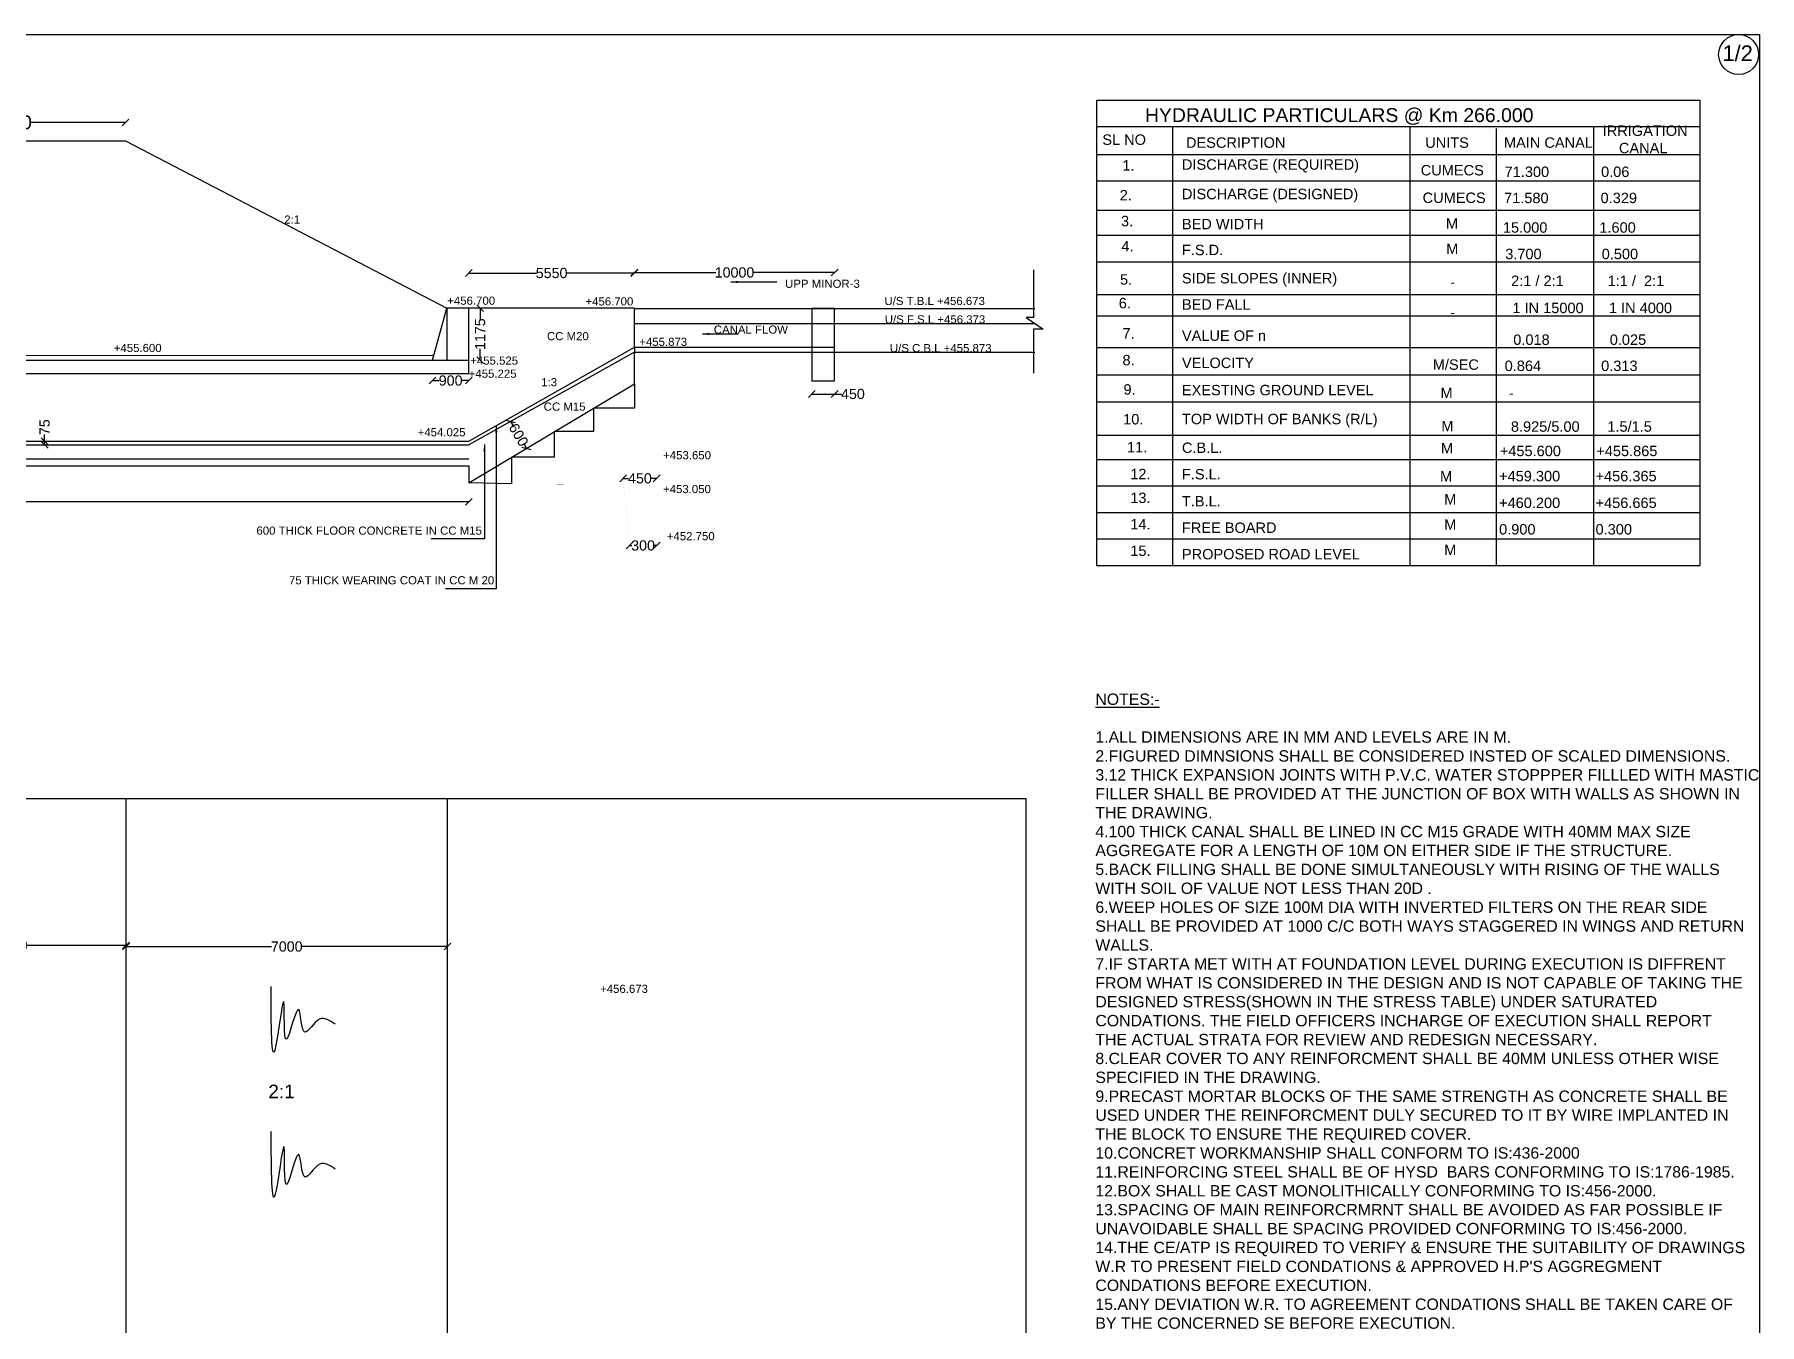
# Model space of a CAD drawing. Header units: millimetres. Extents: x 5124 to 8168908, y 2311 to 46336655.
# Drawn here: x 5632016 to 8168908, y 44438655 to 46336655 of the extents above; entities that cross this region are included whole.
import ezdxf

# ---------------------------------------------------------------- set-up
doc = ezdxf.new("R2010")
doc.units = ezdxf.units.MM
doc.header["$MEASUREMENT"] = 0
doc.linetypes.add('ACAD_ISO02W100', pattern=[15, 12, -3])
for name, color, linetype in [('DIMENSION', 7, 'Continuous'), ('DRAWING', 7, 'Continuous'), ('TEXT', 7, 'Continuous')]:
    doc.layers.add(name, color=color, linetype=linetype)
doc.styles.get("Standard").update_dxf_attribs({"font": 'arial.ttf'})
doc.dimstyles.get("Standard").update_dxf_attribs({"dimtxt": 15000, "dimasz": 10000, "dimexe": 0.18, "dimexo": 0.0625, "dimgap": 0.09, "dimtad": 0, "dimdec": 0, "dimzin": 0, "dimdsep": 46, "dimtxsty": 'Standard', "dimblk": 'OBLIQUE', "dimcen": 0.09, "dimse1": 1, "dimse2": 1, "dimadec": 0, "dimazin": 0, "dimtfac": 1, "dimtdec": 0, "dimtofl": 0, "dimtmove": 0, "dimatfit": 3, "dimfxl": 1, "dimtolj": 1, "dimtzin": 0, "dimarcsym": 0})

# ---------------------------------------------------------------- blocks, each defined once
blk = doc.blocks.new('_Oblique')
at = {"color": 0, "linetype": 'ByBlock', "lineweight": -2}
blk.add_line((-0.5, -0.5), (0.5, 0.5), dxfattribs=at)
blk = doc.blocks.new('*D4')
at = {"layer": 'Defpoints', "color": 0, "transparency": 16777216}
for p in [(5765838, 46207277), (5428290, 46180120), (5765838, 46180120)]:
    blk.add_point(p, dxfattribs=at)
at = {"layer": 'DIMENSION', "color": 0, "lineweight": -2, "transparency": 16777216}
for p, q in [((5428290, 46207277), (5567235, 46207277)), ((5765838, 46207277), (5626894, 46207277))]:
    blk.add_line(p, q, dxfattribs=at)
at = {"layer": 'DIMENSION', "color": 0, "lineweight": -2, "transparency": 16777216, "xscale": 10000, "yscale": 10000, "zscale": 10000, "rotation": 180}
blk.add_blockref('_Oblique', (5428290, 46207277), dxfattribs=at)
at = {"layer": 'DIMENSION', "color": 0, "lineweight": -2, "transparency": 16777216, "xscale": 10000, "yscale": 10000, "zscale": 10000}
blk.add_blockref('_Oblique', (5765838, 46207277), dxfattribs=at)
at = {"layer": 'DIMENSION', "color": 0, "transparency": 16777216, "insert": (5597064, 46207277), "char_height": 20000, "attachment_point": 5}
blk.add_mtext('\\A1;5000', dxfattribs=at)
blk = doc.blocks.new('*D5')
at = {"layer": 'Defpoints', "color": 0, "transparency": 16777216}
for p in [(6514200, 45985649), (6270857, 45933991), (6514200, 45933553)]:
    blk.add_point(p, dxfattribs=at)
at = {"layer": 'DIMENSION', "color": 0, "lineweight": -2, "transparency": 16777216}
for p, q in [((6270857, 45985649), (6370157, 45985649)), ((6514200, 45985649), (6414901, 45985649))]:
    blk.add_line(p, q, dxfattribs=at)
at = {"layer": 'DIMENSION', "color": 0, "lineweight": -2, "transparency": 16777216, "xscale": 10000, "yscale": 10000, "zscale": 10000, "rotation": 180}
blk.add_blockref('_Oblique', (6270857, 45985649), dxfattribs=at)
at = {"layer": 'DIMENSION', "color": 0, "lineweight": -2, "transparency": 16777216, "xscale": 10000, "yscale": 10000, "zscale": 10000}
blk.add_blockref('_Oblique', (6514200, 45985649), dxfattribs=at)
at = {"layer": 'DIMENSION', "color": 0, "transparency": 16777216, "insert": (6392529, 45985649), "char_height": 15000, "attachment_point": 5}
blk.add_mtext('\\A1;5550', dxfattribs=at)
blk = doc.blocks.new('*D6')
at = {"layer": 'Defpoints', "color": 0, "transparency": 16777216}
for p in [(6808771, 45986457), (6514200, 45933553), (6808771, 45933553)]:
    blk.add_point(p, dxfattribs=at)
at = {"layer": 'DIMENSION', "color": 0, "lineweight": -2, "transparency": 16777216}
for p, q in [((6514200, 45986457), (6633992, 45986457)), ((6808771, 45986457), (6688979, 45986457))]:
    blk.add_line(p, q, dxfattribs=at)
at = {"layer": 'DIMENSION', "color": 0, "lineweight": -2, "transparency": 16777216, "xscale": 10000, "yscale": 10000, "zscale": 10000, "rotation": 180}
blk.add_blockref('_Oblique', (6514200, 45986457), dxfattribs=at)
at = {"layer": 'DIMENSION', "color": 0, "lineweight": -2, "transparency": 16777216, "xscale": 10000, "yscale": 10000, "zscale": 10000}
blk.add_blockref('_Oblique', (6808771, 45986457), dxfattribs=at)
at = {"layer": 'DIMENSION', "color": 0, "transparency": 16777216, "insert": (6661486, 45986457), "char_height": 15000, "attachment_point": 5}
blk.add_mtext('\\A1;10000', dxfattribs=at)
blk = doc.blocks.new('*D7')
at = {"layer": 'Defpoints', "color": 0, "transparency": 16777216}
for p in [(6775336, 45826844), (6808771, 45826844), (6808771, 45807679)]:
    blk.add_point(p, dxfattribs=at)
at = {"layer": 'DIMENSION', "color": 0, "lineweight": -2, "transparency": 16777216}
for p, q in [((6775336, 45807679), (6808771, 45807679)), ((6808771, 45807679), (6818771, 45807679))]:
    blk.add_line(p, q, dxfattribs=at)
at = {"layer": 'DIMENSION', "color": 0, "lineweight": -2, "transparency": 16777216, "xscale": 10000, "yscale": 10000, "zscale": 10000, "rotation": 180}
blk.add_blockref('_Oblique', (6775336, 45807679), dxfattribs=at)
at = {"layer": 'DIMENSION', "color": 0, "lineweight": -2, "transparency": 16777216, "xscale": 10000, "yscale": 10000, "zscale": 10000}
blk.add_blockref('_Oblique', (6808771, 45807679), dxfattribs=at)
at = {"layer": 'DIMENSION', "color": 0, "transparency": 16777216, "insert": (6835618, 45807679), "char_height": 15000, "attachment_point": 5}
blk.add_mtext('\\A1;450', dxfattribs=at)
blk = doc.blocks.new('*D8')
at = {"layer": 'Defpoints', "color": 0, "transparency": 16777216}
for p in [(6497684, 45674613), (6547066, 45683547), (6547066, 45674613)]:
    blk.add_point(p, dxfattribs=at)
at = {"layer": 'DIMENSION', "color": 0, "lineweight": -2, "transparency": 16777216}
for p, q in [((6497684, 45683547), (6505528, 45683547)), ((6547066, 45683547), (6539222, 45683547))]:
    blk.add_line(p, q, dxfattribs=at)
at = {"layer": 'DIMENSION', "color": 0, "lineweight": -2, "transparency": 16777216, "xscale": 10000, "yscale": 10000, "zscale": 10000, "rotation": 180}
blk.add_blockref('_Oblique', (6497684, 45683547), dxfattribs=at)
at = {"layer": 'DIMENSION', "color": 0, "lineweight": -2, "transparency": 16777216, "xscale": 10000, "yscale": 10000, "zscale": 10000}
blk.add_blockref('_Oblique', (6547066, 45683547), dxfattribs=at)
at = {"layer": 'DIMENSION', "color": 0, "transparency": 16777216, "insert": (6522375, 45683547), "char_height": 15000, "attachment_point": 5}
blk.add_mtext('\\A1;450', dxfattribs=at)
blk = doc.blocks.new('*D9')
at = {"layer": 'Defpoints', "color": 0, "transparency": 16777216}
for p in [(6506918, 45601225), (6547066, 45601225), (6547066, 45584799)]:
    blk.add_point(p, dxfattribs=at)
at = {"layer": 'DIMENSION', "color": 0, "lineweight": -2, "transparency": 16777216}
for p, q in [((6506918, 45584799), (6510452, 45584799)), ((6547066, 45584799), (6543532, 45584799))]:
    blk.add_line(p, q, dxfattribs=at)
at = {"layer": 'DIMENSION', "color": 0, "lineweight": -2, "transparency": 16777216, "xscale": 10000, "yscale": 10000, "zscale": 10000, "rotation": 180}
blk.add_blockref('_Oblique', (6506918, 45584799), dxfattribs=at)
at = {"layer": 'DIMENSION', "color": 0, "lineweight": -2, "transparency": 16777216, "xscale": 10000, "yscale": 10000, "zscale": 10000}
blk.add_blockref('_Oblique', (6547066, 45584799), dxfattribs=at)
at = {"layer": 'DIMENSION', "color": 0, "transparency": 16777216, "insert": (6526992, 45584799), "char_height": 15000, "attachment_point": 5}
blk.add_mtext('\\A1;300', dxfattribs=at)
blk = doc.blocks.new('*D10')
at = {"layer": 'Defpoints', "color": 0, "transparency": 16777216}
for p in [(6331099, 45766565), (6354610, 45727296), (6355709, 45727954)]:
    blk.add_point(p, dxfattribs=at)
at = {"layer": 'DIMENSION', "color": 0, "lineweight": -2, "transparency": 16777216}
for p, q in [((6332197, 45767223), (6335433, 45761819)), ((6355709, 45727954), (6352473, 45733358))]:
    blk.add_line(p, q, dxfattribs=at)
at = {"layer": 'DIMENSION', "color": 0, "lineweight": -2, "transparency": 16777216, "xscale": 10000, "yscale": 10000, "zscale": 10000}
for p, rotation in [((6332197, 45767223), 120.9098390651987), ((6355709, 45727954), 300.9098390651987)]:
    blk.add_blockref('_Oblique', p, dxfattribs=dict(at, rotation=rotation))
at = {"layer": 'DIMENSION', "color": 0, "transparency": 16777216, "insert": (6343953, 45747588), "char_height": 15000, "attachment_point": 5, "rotation": 300.909839}
blk.add_mtext('\\A1;600', dxfattribs=at)
blk = doc.blocks.new('*D11')
at = {"layer": 'Defpoints', "color": 0, "transparency": 16777216}
for p in [(6217208, 45857579), (6270857, 45857579), (6270857, 45827425)]:
    blk.add_point(p, dxfattribs=at)
at = {"layer": 'DIMENSION', "color": 0, "lineweight": -2, "transparency": 16777216}
for p, q in [((6217208, 45827425), (6227487, 45827425)), ((6270857, 45827425), (6260578, 45827425))]:
    blk.add_line(p, q, dxfattribs=at)
at = {"layer": 'DIMENSION', "color": 0, "lineweight": -2, "transparency": 16777216, "xscale": 10000, "yscale": 10000, "zscale": 10000, "rotation": 180}
blk.add_blockref('_Oblique', (6217208, 45827425), dxfattribs=at)
at = {"layer": 'DIMENSION', "color": 0, "lineweight": -2, "transparency": 16777216, "xscale": 10000, "yscale": 10000, "zscale": 10000}
blk.add_blockref('_Oblique', (6270857, 45827425), dxfattribs=at)
at = {"layer": 'DIMENSION', "color": 0, "transparency": 16777216, "insert": (6244032, 45827425), "char_height": 15000, "attachment_point": 5}
blk.add_mtext('\\A1;900', dxfattribs=at)
blk = doc.blocks.new('*D13')
at = {"layer": 'Defpoints', "color": 0, "transparency": 16777216}
for p in [(5635706, 45738086), (5635706, 45732807), (5646904, 45738086)]:
    blk.add_point(p, dxfattribs=at)
at = {"layer": 'DIMENSION', "color": 0, "lineweight": -2, "transparency": 16777216}
for p, q in [((5646904, 45738086), (5646904, 45748086)), ((5646904, 45732807), (5646904, 45738086))]:
    blk.add_line(p, q, dxfattribs=at)
at = {"layer": 'DIMENSION', "color": 0, "lineweight": -2, "transparency": 16777216, "xscale": 10000, "yscale": 10000, "zscale": 10000}
for p, rotation in [((5646904, 45738086), 90), ((5646904, 45732807), 270)]:
    blk.add_blockref('_Oblique', p, dxfattribs=dict(at, rotation=rotation))
at = {"layer": 'DIMENSION', "color": 0, "transparency": 16777216, "insert": (5646904, 45758824), "char_height": 15000, "attachment_point": 5, "rotation": 90}
blk.add_mtext('\\A1;75', dxfattribs=at)
blk = doc.blocks.new('*D37')
at = {"layer": 'Defpoints', "color": 0, "transparency": 16777216}
for p in [(5766622, 44996204), (5430520, 44973593), (5766622, 44973593)]:
    blk.add_point(p, dxfattribs=at)
at = {"layer": 'DIMENSION', "color": 0, "lineweight": -2, "transparency": 16777216}
for p, q in [((5430520, 44996204), (5576199, 44996204)), ((5766622, 44996204), (5620943, 44996204))]:
    blk.add_line(p, q, dxfattribs=at)
at = {"layer": 'DIMENSION', "color": 0, "lineweight": -2, "transparency": 16777216, "xscale": 10000, "yscale": 10000, "zscale": 10000, "rotation": 180}
blk.add_blockref('_Oblique', (5430520, 44996204), dxfattribs=at)
at = {"layer": 'DIMENSION', "color": 0, "lineweight": -2, "transparency": 16777216, "xscale": 10000, "yscale": 10000, "zscale": 10000}
blk.add_blockref('_Oblique', (5766622, 44996204), dxfattribs=at)
at = {"layer": 'DIMENSION', "color": 0, "transparency": 16777216, "insert": (5598571, 44996204), "char_height": 15000, "attachment_point": 5}
blk.add_mtext('\\A1;5000', dxfattribs=at)
blk = doc.blocks.new('*D38')
at = {"layer": 'Defpoints', "color": 0, "transparency": 16777216}
for p in [(6239283, 44994729), (5766622, 44926896), (6239283, 44926896)]:
    blk.add_point(p, dxfattribs=at)
at = {"layer": 'DIMENSION', "color": 0, "lineweight": -2, "transparency": 16777216}
for p, q in [((5766622, 44994729), (5980642, 44994729)), ((6239283, 44994729), (6025263, 44994729))]:
    blk.add_line(p, q, dxfattribs=at)
at = {"layer": 'DIMENSION', "color": 0, "lineweight": -2, "transparency": 16777216, "xscale": 10000, "yscale": 10000, "zscale": 10000, "rotation": 180}
blk.add_blockref('_Oblique', (5766622, 44994729), dxfattribs=at)
at = {"layer": 'DIMENSION', "color": 0, "lineweight": -2, "transparency": 16777216, "xscale": 10000, "yscale": 10000, "zscale": 10000}
blk.add_blockref('_Oblique', (6239283, 44994729), dxfattribs=at)
at = {"layer": 'DIMENSION', "color": 0, "transparency": 16777216, "insert": (6002953, 44994729), "char_height": 15000, "attachment_point": 5}
blk.add_mtext('\\A1;7000', dxfattribs=at)
blk = doc.blocks.new('*D81')
at = {"layer": 'Defpoints', "color": 0, "transparency": 16777216}
for p in [(6270915, 45933991), (6287407, 45933991), (6270857, 45857579)]:
    blk.add_point(p, dxfattribs=at)
at = {"layer": 'DIMENSION', "color": 0, "lineweight": -2, "transparency": 16777216}
for p, q in [((6287407, 45933991), (6287407, 45917533)), ((6287407, 45857579), (6287407, 45874037))]:
    blk.add_line(p, q, dxfattribs=at)
at = {"layer": 'DIMENSION', "color": 0, "lineweight": -2, "transparency": 16777216, "xscale": 10000, "yscale": 10000, "zscale": 10000}
for p, rotation in [((6287407, 45933991), 90), ((6287407, 45857579), 270)]:
    blk.add_blockref('_Oblique', p, dxfattribs=dict(at, rotation=rotation))
at = {"layer": 'DIMENSION', "color": 0, "transparency": 16777216, "insert": (6287407, 45895785), "char_height": 15000, "attachment_point": 5, "rotation": 90}
blk.add_mtext('\\A1;1175', dxfattribs=at)
blk = doc.blocks.new('*D82')
at = {"layer": 'Defpoints', "color": 0, "transparency": 16777216}
for p in [(2159176, 45677152), (6270857, 45677152), (6270857, 45649083)]:
    blk.add_point(p, dxfattribs=at)
at = {"layer": 'DIMENSION', "color": 0, "lineweight": -2, "transparency": 16777216}
for p, q in [((2159176, 45649083), (4186695, 45649083)), ((6270857, 45649083), (4243339, 45649083))]:
    blk.add_line(p, q, dxfattribs=at)
at = {"layer": 'DIMENSION', "color": 0, "lineweight": -2, "transparency": 16777216, "xscale": 10000, "yscale": 10000, "zscale": 10000, "rotation": 180}
blk.add_blockref('_Oblique', (2159176, 45649083), dxfattribs=at)
at = {"layer": 'DIMENSION', "color": 0, "lineweight": -2, "transparency": 16777216, "xscale": 10000, "yscale": 10000, "zscale": 10000}
blk.add_blockref('_Oblique', (6270857, 45649083), dxfattribs=at)
at = {"layer": 'DIMENSION', "color": 0, "transparency": 16777216, "insert": (4215017, 45649083), "char_height": 15000, "attachment_point": 5}
blk.add_mtext('\\A1;62325', dxfattribs=at)

msp = doc.modelspace()

# ---------------------------------------------------------------- linework, layer by layer
at = {"layer": 'DIMENSION'}
msp.add_circle((8138253.1, 46307175.1), 29414.5, dxfattribs=at)
at = {"layer": 'DRAWING'}
for points in [[(1142257.1, 46336654.9), (8168907.7, 46336654.9), (8168907.7, 42540654.9), (1142257.1, 42540654.9)], [(6808770.9, 45933552.8), (6775336, 45933552.8), (6775336, 45826843.5), (6808770.9, 45826843.5)]]:
    msp.add_lwpolyline(points, close=True, dxfattribs=at)
for points in [[(4812590.5, 45864511.8), (5428290.3, 46180120.5), (5765837.8, 46180120.5), (6238568, 45933990.8)], [(7101344.2, 45990427), (7101344.2, 45920473.9), (7090585.7, 45920473.9), (7115492.8, 45902958.8), (7101086.9, 45902958.8), (7101086.9, 45838498.3)], [(6217207.6, 45857578.6), (6238568, 45933990.8)], [(6270857.3, 45837986.6), (6270857.3, 45929527.1), (6270857.3, 45933990.8), (6238568, 45933990.8), (6238568, 45857578.6)], [(6514200.1, 45876788), (6514200.1, 45933552.8), (6514200.1, 45933552.8), (6514200.1, 45933808.4), (6270857.3, 45933990.8)], [(6514200.1, 45933552.8), (7103341.8, 45933552.8)], [(6514200.1, 45911507.6), (7103341.8, 45911507.6)], [(6270857.3, 45738085.7), (6514200.1, 45876788), (6514200.1, 45869173.4)], [(6270857.3, 45701842.9), (6270857.3, 45677151.6), (6514200.1, 45822846), (6514200.1, 45869173.4), (6270857.3, 45732806.8)], [(6514200.1, 45876788), (6808770.9, 45876788)], [(6514200.1, 45869173.4), (7103341.8, 45869173.4)], [(4317804.2, 45864453), (6217207.6, 45864679)], [(4317804.2, 45857578.6), (6217207.6, 45857578.6)], [(6217207.6, 45864703.4), (6219199.4, 45864703.7)], [(6217207.6, 45857578.6), (6270857.3, 45857578.6)], [(4317804.2, 45837986.6), (6217207.6, 45837986.6)], [(6217207.6, 45837986.6), (6270857.3, 45837986.6)], [(6514200.1, 45822846), (6514200.1, 45786717.1), (6453894.2, 45786739.6), (6453894.2, 45752412.1), (6396412.1, 45752323.9), (6396412.1, 45714867.2), (6333284.4, 45714528), (6333284.4, 45675384.9), (6270857.3, 45677151.6)], [(4317804.2, 45738085.7), (6217207.6, 45738085.7)], [(4317804.2, 45732806.8), (6217207.6, 45732806.8)], [(6217207.6, 45738085.7), (6270857.3, 45738085.7)], [(6217207.6, 45732806.8), (6270857.3, 45732806.8)], [(4317804.2, 45712083.7), (6217207.6, 45712083.7)], [(4317804.2, 45701842.9), (6217207.6, 45701842.9)], [(6217207.6, 45712083.7), (6270857.3, 45712083.7)], [(6217207.6, 45701842.9), (6270857.3, 45701842.9)], [(1333064.7, 45197959.9), (4273918.3, 45197959.9), (4305793.1, 45156383.8), (4305793.1, 45248245.4), (4329241.8, 45212495.5), (7089984.7, 45212495.5), (7089984.7, 44085115.6)], [(5766622.1, 44174208.5), (5766622.1, 45212495.5)], [(6239283, 44288764.5), (6239283, 45212495.5)]]:
    msp.add_lwpolyline(points, dxfattribs=at)
at = {"layer": 'DRAWING', "linetype": 'ACAD_ISO02W100', "ltscale": 2000, "const_width": 50}
msp.add_lwpolyline([(6396412.1, 45714867.2), (6547065.7, 45714867.2), (6547065.7, 45601224.9), (6506918, 45601224.9), (6497683.8, 45674612.9), (6497683.8, 45674612.9), (6333284.4, 45675384.9)], dxfattribs=at)
at = {"layer": 'DRAWING'}
for points in [[(6074157.2, 44880513.7), (6051282.5, 44887975.4), (6029584.4, 44868969.1), (6020571.2, 44901980), (6002878.8, 44858298.9), (5998872.9, 44912983.6), (5985854, 44843960.8), (5979845.3, 44935991.2)], [(6074428.6, 44667096.5), (6051553.8, 44674558.3), (6029855.8, 44655552), (6020842.6, 44688562.8), (6003150.2, 44644881.7), (5999144.3, 44699566.4), (5986125.4, 44630543.7), (5980116.7, 44722574)]]:
    msp.add_spline(points, degree=3, dxfattribs=at)
at = {"layer": 'TEXT', "ltscale": 0.02}
for points in [[(7193876.2, 46239947.7), (8081151.8, 46239947.7)], [(7193876.2, 46201421.1), (8081151.8, 46201421.1)], [(7305489.5, 46201421.1), (7305489.5, 45555576.2)], [(7654438.2, 46201421.1), (7654438.2, 45555576.2)], [(7781787.6, 46198279.8), (7781787.6, 45555576.2)], [(7193876.2, 46160261.8), (8081151.8, 46160261.8)], [(7193876.2, 46121326.5), (8081151.8, 46121326.5)], [(7193876.2, 46077943.1), (8081151.8, 46077943.1)], [(7193876.2, 46041233.9), (8081151.8, 46041233.9)], [(7193876.2, 46002298.6), (8081151.8, 46002298.6)], [(7193876.2, 45954056.3), (8081151.8, 45954056.3)], [(7193876.2, 45922909.3), (8081151.8, 45922909.3)], [(7193876.2, 45876187.8), (8081151.8, 45876187.8)], [(7193876.2, 45836140.5), (8081151.8, 45836140.5)], [(7193876.2, 45796093.1), (8081151.8, 45796093.1)], [(7193876.2, 45746908.2), (8081151.8, 45746908.2)], [(7193876.2, 45711311.1), (8081151.8, 45711311.1)], [(7193876.2, 45672375.8), (8081151.8, 45672375.8)], [(7193876.2, 45633442.6), (8081151.8, 45633442.6)], [(7193876.2, 45594509.4), (8081151.8, 45594509.4)], [(7193876.2, 45555576.2), (8081151.8, 45555576.2)]]:
    msp.add_lwpolyline(points, dxfattribs=at)
at = {"layer": 'TEXT'}
for points in [[(7193876.2, 46239947.7), (7193876.2, 45555576.2)], [(8081151.8, 46239947.7), (8081151.8, 45555576.2)], [(7924609.3, 46201421.1), (7924609.3, 45555576.2)]]:
    msp.add_lwpolyline(points, dxfattribs=at)

# ---------------------------------------------------------------- texts
at = {"layer": 'DRAWING', "insert": (7888046, 46202766.8), "char_height": 15321.642, "width": 217732.963, "attachment_point": 1}
msp.add_mtext('\\pi44340; IRRIGATION \\P\\pi74095;CANAL', dxfattribs=at)
at = {"layer": 'TEXT'}
for s, height, p in [('1/2', 23100.09, (8114364.8, 46297498.5)), ('2:1', 12000, (5999331.7, 46058342.1)), ('UPP MINOR-3', 12000, (6735874.6, 45963953.1)), ('+456.700', 12000, (6238994.9, 45939009.4)), ('+456.700', 12000, (6442303.4, 45937999.2)), ('U/S T.B.L +456.673', 12000, (6882046.5, 45938574.9)), ('U/S F.S.L +456.373', 12000, (6882548.7, 45911507.6)), ('CC M20', 12000, (6385689.3, 45886836.6)), ('CANAL FLOW', 12000, (6631063, 45896482.6)), ('+455.600', 12000, (5748609.6, 45869418.8)), ('+455.873', 12000, (6521500.8, 45878498.6)), ('U/S C.B.L +455.873', 12000, (6889995.3, 45869173.4)), ('+455.225', 12000, (6270600.7, 45831592.7)), ('+455.525', 12000, (6272827.4, 45850856.6)), ('1:3', 12000, (6377249.1, 45819056.1)), ('CC M15', 12000, (6380908.9, 45783123.3)), ('+454.025', 12000, (6195529.8, 45745457.1)), ('+453.650', 12000, (6556547.3, 45711612.7)), ('+453.050', 12000, (6556368.6, 45661893.2)), ('600 THICK FLOOR CONCRETE IN CC M15', 12000, (5958405.3, 45600714.6)), ('+452.750', 12000, (6561941.9, 45592575.3)), ('75 THICK WEARING COAT IN CC M 20', 12000, (6006300.1, 45527622.3)), ('+456.673', 12000, (6463788.6, 44926562.1)), ('2:1', 20000, (5975810, 44771519))]:
    msp.add_text(s, height=height, dxfattribs=at).set_placement(p)
at = {"layer": 'TEXT', "attachment_point": 1}
for s, insert, char_height, width in [('\\PHYDRAULIC PARTICULARS @ Km 266.000', (7265140.7, 46262280.4), 20428.855, 868820.577), (' SL NO', (7196461.5, 46189593.6), 15321.64, 112972.619), (' DESCRIPTION ', (7319516.5, 46185264.1), 15321.642, 261122.811), ('UNITS', (7677329.1, 46185264.1), 15321.64, 101687.165), ('MAIN CANAL  ^I', (7793097.3, 46185264.1), 15321.642, 428264.289), ('1.', (7231960.5, 46151753), 15321.64, 22618.299), ('DISCHARGE (REQUIRED)', (7319516.5, 46153020.3), 15321.642, 427221.076), ('CUMECS', (7670709.3, 46144615.5), 15321.64, 84327.558), ('71.300 ', (7794060.1, 46142333.5), 15321.64, 84327.558), ('0.06', (7935936.5, 46142333.5), 15321.64, 84327.558), ('2.', (7228035.8, 46107884.6), 15321.64, 22618.299), ('DISCHARGE (DESIGNED)', (7319516.5, 46109636.9), 15321.642, 425265.554), ('  \\PCUMECS \\P ', (7673475.7, 46129667.8), 15321.64, 84327.558), ('\\P71.580', (7793324.8, 46129358.8), 15321.64, 104332.104), ('\\P0.329', (7935201.3, 46129358.8), 15321.64, 104332.104), ('3.', (7229948.6, 46069805), 15321.64, 22618.299), ('BED WIDTH', (7319516.5, 46065412.2), 15321.64, 193406.358), ('M ', (7707735.8, 46066146.4), 15321.64, 84327.558), ('15.000', (7791520.8, 46060336.9), 15321.64, 55805.186), ('1.600', (7933397.3, 46060336.9), 15321.64, 55805.186), ('4.', (7230505.3, 46032759.1), 15321.64, 22618.299), ('F.S.D.', (7319516.5, 46027301), 15321.64, 94436.157), ('M \\P', (7708162.1, 46029130.6), 15321.64, 84327.558), ('3.700 ', (7794955.7, 46021401.5), 15321.64, 70066.372), ('0.500', (7936832.2, 46021401.5), 15321.64, 70066.372), ('5.', (7228454.7, 45983853.7), 15321.64, 22618.299), ('SIDE SLOPES (INNER)', (7319516.5, 45985750.1), 15321.642, 1557147.797), ('-', (7714168.1, 45980141.7), 15321.6, 84327.558), ('2:1 / 2:1', (7803634.7, 45981954.6), 15321.64, 154107.061), ('1:1 /  2:1', (7945511.2, 45981954.6), 15321.64, 112279.33), ('6.', (7226586.1, 45949082.7), 15321.64, 22618.299), ('BED FALL', (7319516.5, 45947087.6), 15321.64, 163571.662), ('-', (7714168.1, 45935525.5), 15321.6, 84327.558), ('1 IN 15000', (7805565.3, 45942012.2), 15321.64, 107178.009), ('1 IN 4000', (7947441.7, 45942012.2), 15321.64, 107178.009), ('7.', (7232065.3, 45904657.2), 15321.64, 22618.299), ('VALUE OF n', (7319516.5, 45901190.1), 15321.64, 202249.472), (' 0.018 \\P', (7800854.7, 45895290.7), 15321.64, 70166.538), (' 0.025', (7942731.2, 45895290.7), 15321.64, 70166.538), ('8.', (7232065.3, 45865241), 15321.64, 22618.299), ('VELOCITY', (7319516.5, 45861142.8), 15321.64, 174854.853), ('M/SEC', (7688399.1, 45858674.7), 15321.64, 84327.558), ('0.864', (7794152.1, 45856839.6), 15321.64, 70128.976), ('0.313', (7936028.5, 45856839.6), 15321.64, 70128.976), ('9.', (7233531.5, 45822084.3), 15321.64, 22618.299), ('EXESTING GROUND LEVEL', (7319516.5, 45821095.5), 15321.642, 402105.911), ('M ', (7699726.8, 45816957), 15321.64, 84327.558), ('-', (7800414.2, 45816780.3), 15321.6, 70066.372), ('10.', (7233057.5, 45778275.2), 15321.64, 22618.299), ('TOP WIDTH OF BANKS (R/L)', (7319516.5, 45778602), 15321.642, 474395.891), ('M \\P', (7700989.9, 45768196.7), 15321.64, 84327.558), ('8.925/5.00 ', (7803287.5, 45767474.6), 15321.642, 127098.595), ('1.5/1.5', (7945163.9, 45767474.6), 15321.64, 127098.595), ('11.', (7238740.6, 45737247.2), 15321.64, 22618.299), ('C.B.L.', (7319516.5, 45736313.4), 15321.64, 93640.104), ('M ', (7700448.8, 45735578.2), 15321.64, 84327.558), ('+455.600', (7787011.3, 45731613.6), 15321.64, 113626.219), ('+455.865', (7928887.7, 45731613.6), 15321.64, 113626.219), ('12.', (7243481.2, 45697627.7), 15321.64, 22618.299), ('F.S.L.', (7319516.5, 45697378.1), 15321.64, 88552.285), ('M \\P', (7699121.2, 45694179.9), 15321.64, 84327.558), ('\\P+459.300', (7785936.3, 45720130.6), 15321.64, 218080.063), ('\\P+456.365', (7927812.8, 45720130.6), 15321.64, 218080.063), ('13.', (7243552.8, 45662632.1), 15321.64, 22618.299), ('T.B.L.', (7319516.5, 45657604.3), 15321.64, 90628.945), ('M ', (7705255.8, 45660424.5), 15321.64, 84327.558), ('+460.200', (7785937.1, 45655257.1), 15321.64, 277327.118), ('+456.665', (7927813.6, 45655257.1), 15321.64, 277327.118), ('14.', (7243552.8, 45623698.9), 15321.64, 22618.299), ('FREE BOARD', (7319516.5, 45618671.1), 15321.64, 232436.744), ('M ', (7705255.8, 45623245.7), 15321.64, 84327.558), ('0.900', (7785937.1, 45616323.9), 15321.64, 113626.219), ('0.300', (7927813.6, 45616323.9), 15321.64, 113626.219), ('15.', (7243552.8, 45584765.7), 15321.64, 22618.299), ('PROPOSED ROAD LEVEL', (7319516.5, 45579737.9), 15321.642, 299776.055), ('M ', (7705255.8, 45586066.9), 15321.64, 84327.558), ("{\\LNOTES:-\\P\\P}1.ALL DIMENSIONS ARE IN MM AND LEVELS ARE IN M.\\P2.FIGURED DIMNSIONS SHALL BE CONSIDERED INSTED OF SCALED DIMENSIONS.\\P3.12 THICK EXPANSION JOINTS WITH P.V.C. WATER STOPPPER FILLLED WITH MASTIC \\PFILLER SHALL BE PROVIDED AT THE JUNCTION OF BOX WITH WALLS AS SHOWN IN THE DRAWING.\\P4.100 THICK CANAL SHALL BE LINED IN CC M15 GRADE WITH 40MM MAX SIZE AGGREGATE FOR A LENGTH OF 10M ON EITHER SIDE IF THE STRUCTURE.\\P5.BACK FILLING SHALL BE DONE SIMULTANEOUSLY WITH RISING OF THE WALLS WITH SOIL OF VALUE NOT LESS THAN 20D .\\P6.WEEP HOLES OF SIZE 100M DIA WITH INVERTED FILTERS ON THE REAR SIDE SHALL BE PROVIDED AT 1000 C/C BOTH WAYS STAGGERED IN WINGS AND RETURN WALLS.\\P7.IF STARTA MET WITH AT FOUNDATION LEVEL DURING EXECUTION IS DIFFRENT FROM WHAT IS CONSIDERED IN THE DESIGN AND IS NOT CAPABLE OF TAKING THE DESIGNED STRESS(SHOWN IN THE STRESS TABLE) UNDER SATURATED CONDATIONS. THE FIELD OFFICERS INCHARGE OF EXECUTION SHALL REPORT THE ACTUAL STRATA FOR REVIEW AND REDESIGN NECESSARY.\\P8.CLEAR COVER TO ANY REINFORCMENT SHALL BE 40MM UNLESS OTHER WISE SPECIFIED IN THE DRAWING.\\P9.PRECAST MORTAR BLOCKS OF THE SAME STRENGTH AS CONCRETE SHALL BE USED UNDER THE REINFORCMENT DULY SECURED TO IT BY WIRE IMPLANTED IN THE BLOCK TO ENSURE THE REQUIRED COVER.\\P10.CONCRET WORKMANSHIP SHALL CONFORM TO IS:436-2000\\P11.REINFORCING STEEL SHALL BE OF HYSD  BARS CONFORMING TO IS:1786-1985.\\P12.BOX SHALL BE CAST MONOLITHICALLY CONFORMING TO IS:456-2000.\\P13.SPACING OF MAIN REINFORCRMRNT SHALL BE AVOIDED AS FAR POSSIBLE IF UNAVOIDABLE SHALL BE SPACING PROVIDED CONFORMING TO IS:456-2000.\\P14.THE CE/ATP IS REQUIRED TO VERIFY & ENSURE THE SUITABILITY OF DRAWINGS W.R TO PRESENT FIELD CONDATIONS & APPROVED H.P'S AGGREGMENT CONDATIONS BEFORE EXECUTION.\\P15.ANY DEVIATION W.R. TO AGREEMENT CONDATIONS SHALL BE TAKEN CARE OF BY THE CONCERNED SE BEFORE EXECUTION.\\P16.DESIGN & DRAWINGS ARE APPROVED BASED ON THE HP'S OF HNSS MAIN CANAL AND H.P'S OF (UPP MINOR-3) IRRIGATION CHANNEL SHOWN IN THE HP'S TABLE IN THE DRAWING. IF THERE IS ANY CHANGE IN THE ABOVE HP'S DESIGN & DRAWINGS NEEDS REVISION SUITABLY AND APPROVAL FROM T.B", (7192186.6, 45366999.1), 16686.1771, 955512.364)]:
    msp.add_mtext(s, dxfattribs=dict(at, insert=insert, char_height=char_height, width=width))

# ---------------------------------------------------------------- dimensions: what is measured, and where the dimension line sits
at = {"layer": 'DIMENSION'}
dim = msp.add_linear_dim(base=(5765837.8, 46207277.2), p1=(5428290.3, 46180120.5), p2=(5765837.8, 46180120.5), text='5000', dimstyle='Standard', override={"dimtxt": 20000}, dxfattribs=at)
dim.commit()
dim.dimension.update_dxf_attribs({"geometry": '*D4', "text_midpoint": (5597064.1, 46207277.2)})
for base, p1, p2, text, picture, middle in [((6514200.1, 45985649.1), (6270857.3, 45933990.8), (6514200.1, 45933552.8), '5550', '*D5', (6392528.7, 45985649.1)), ((6808770.9, 45986457.4), (6514200.1, 45933552.8), (6808770.9, 45933552.8), '10000', '*D6', (6661485.5, 45986457.4)), ((6808770.9, 45807679.5), (6775336, 45826843.5), (6808770.9, 45826843.5), '450', '*D7', (6835617.9, 45807679.5)), ((6547065.7, 45683547.3), (6497683.8, 45674612.9), (6547065.7, 45674612.9), '450', '*D8', (6522374.8, 45683547.3)), ((6270857.3, 45649083), (2159176, 45677151.6), (6270857.3, 45677151.6), '62325', '*D82', (4215016.7, 45649083)), ((6547065.7, 45584798.8), (6506918, 45601224.9), (6547065.7, 45601224.9), '300', '*D9', (6526991.9, 45584798.8)), ((5766622.1, 44996204.3), (5430520.1, 44973593.1), (5766622.1, 44973593.1), '5000', '*D37', (5598571.1, 44996204.3)), ((6239283, 44994728.9), (5766622.1, 44926895.5), (6239283, 44926895.5), '7000', '*D38', (6002952.6, 44994728.9))]:
    dim = msp.add_linear_dim(base=base, p1=p1, p2=p2, text=text, dimstyle='Standard', dxfattribs=at)
    dim.commit()
    dim.dimension.update_dxf_attribs({"geometry": picture, "text_midpoint": middle})
dim = msp.add_linear_dim(base=(6287407.4, 45933990.8), p1=(6270857.3, 45857578.6), p2=(6270914.6, 45933990.8), angle=90, text='1175', dimstyle='Standard', dxfattribs=at)
dim.commit()
dim.dimension.update_dxf_attribs({"geometry": '*D81', "text_midpoint": (6287407.4, 45895784.7)})
for p1, p2, distance, text, picture, middle in [((6217207.6, 45857578.6), (6270857.3, 45857578.6), -30153.2, '900', '*D11', (6244032.5, 45827425.4)), ((5635706.3, 45732806.8), (5635706.3, 45738085.7), -11197.4, '75', '*D13', (5646903.6, 45758824.2)), ((6331098.7, 45766565.3), (6354610, 45727296.1), 1280.5, '600', '*D10', (6343953, 45747588.5))]:
    dim = msp.add_aligned_dim(p1=p1, p2=p2, distance=distance, text=text, dimstyle='Standard', dxfattribs=at)
    dim.commit()
    dim.dimension.update_dxf_attribs({"geometry": picture, "text_midpoint": middle})

# ---------------------------------------------------------------- leaders
for points in [[(6311129.6, 45761040.4), (6311129.6, 45521283.2), (6236218.4, 45521283.2)], [(6293696.9, 45733429.4), (6293696.9, 45594815.2), (6215458.5, 45594815.2)]]:
    msp.add_leader(points, dimstyle='Standard', override={"dimgap": 0.09, "dimtad": 0}, dxfattribs=at)
at = {"layer": 'DRAWING'}
for points in [[(6656291.2, 45972504.2), (6723873.9, 45972504.2)], [(6614396, 45896048.1), (6666820.2, 45896048.1)]]:
    msp.add_leader(points, dimstyle='Standard', override={"dimgap": 0.09, "dimtad": 0}, dxfattribs=at)

doc.saveas('drawing.dxf')
